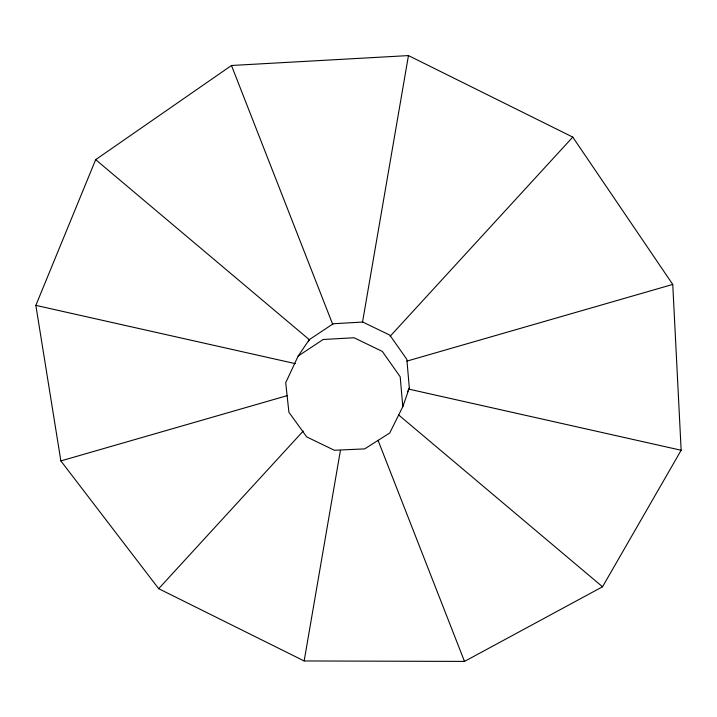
<?xml version="1.0" encoding="UTF-8"?>
<svg xmlns="http://www.w3.org/2000/svg" width="717" height="717" viewBox="0 0 717 717"><rect width="100%" height="100%" fill="white"/><g stroke="black" fill="none" stroke-linecap="round" stroke-linejoin="round"><path stroke-width="1.08" d="M304.151 660.957L158.681 588.684L60.873 460.914L35.85 305.379L95.675 159.658L231.483 65.489L408.457 55.585L572.775 137.099L672.752 284.434L681.15 450.258L602.531 586.775L464.499 661.415L304.151 660.957L340.414 450.455M362.452 322.56L408.457 55.585M402.811 406.664L409.326 388.049L406.853 359.36L389.797 335.117L362.775 322.041L333.226 323.752L309.278 339.652L298.164 356.035L285.716 382.708L288.906 412.248L306.688 436.886L334.319 450.258L364.639 448.905L389.716 433.032L402.811 406.664L400.185 376.748L382.322 351.429L354.046 337.752L323.17 339.491L298.164 356.035M308.355 341.624L309.278 339.652M407.39 391.948L409.326 388.049M158.681 588.684L303.201 431.078M390.12 336.291L572.775 137.099M60.873 460.914L287.598 395.524M406.942 361.099L672.752 284.434M35.85 305.379L295.35 363.644M408.717 389.098L681.15 450.258M95.675 159.658L309.52 339.858M398.41 414.767L602.531 586.775M231.483 65.489L332.796 324.595M378.02 440.256L464.499 661.415"/></g></svg>
